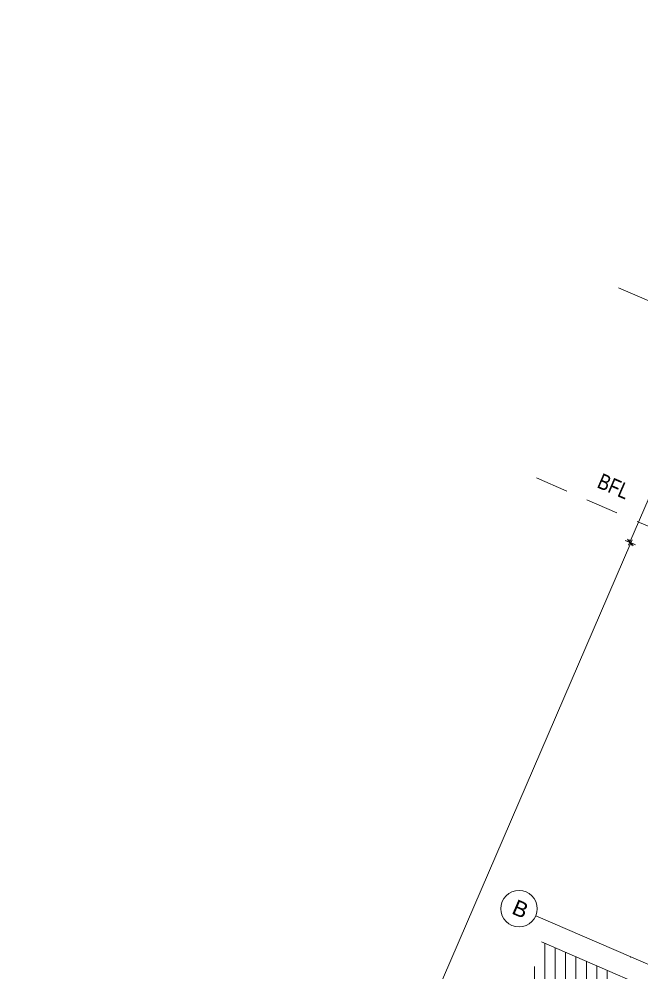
# Model space of a CAD drawing. Header units: millimetres. Extents: x 11801750 to 12566104, y 354831409 to 356234587.
# Drawn here: x 12536522 to 12542535, y 356224507 to 356233711 of the extents above; entities that cross this region are included whole.
import ezdxf
from ezdxf.enums import TextEntityAlignment as Align

# ---------------------------------------------------------------- set-up
doc = ezdxf.new("R2010")
doc.units = ezdxf.units.MM
doc.header["$MEASUREMENT"] = 0
doc.linetypes.add('Dashed Long', pattern=[529.166651, 317.499995, -211.666656])
doc.linetypes.add('Dot & Dashed', pattern=[6702.78, 3527.78, -1763.89, 0, -1411.11])
for name, color, linetype in [('New_035 Decken', 7, 'Continuous'), ('New_110 Bemassungen Ausführung', 7, 'Continuous'), ('New_290 Raster _ Achsen', 7, 'Continuous')]:
    doc.layers.add(name, color=color, linetype=linetype)
for name, color, linetype, lineweight in [('New_035 Decken_Pen_No__1', 7, 'Continuous', 13), ('New_110 Bemassungen Ausführung_Pen_No__1', 7, 'Continuous', 13), ('New_255 Plangrafiken_Pen_No__1', 7, 'Continuous', 13), ('New_255 Plangrafiken_Pen_No__39', 8, 'Continuous', 13), ('New_290 Raster _ Achsen_Pen_No__1', 7, 'Continuous', 13), ('New_290 Raster _ Achsen_Pen_No__108', 7, 'Continuous', 13), ('New_Baulinie_Pen_No__21', 1, 'Continuous', 13)]:
    doc.layers.add(name, color=color, linetype=linetype, lineweight=lineweight)
doc.styles.add('GENERATED_STYLE_1', font='arial.ttf')
doc.styles.add('GENERATED_STYLE_2', font='arial.ttf', dxfattribs={"width": 0.8})
doc.dimstyles.new('GENERATED_STYLE__1', dxfattribs={"dimtxt": 125, "dimasz": 47.5, "dimexe": 0.18, "dimexo": 2, "dimgap": 0, "dimtad": 1, "dimlfac": 0.001, "dimzin": 0, "dimdsep": 46, "dimtxsty": 'GENERATED_STYLE_1', "dimblk": 'ARROWHEAD_2', "dimblk1": 'ARROWHEAD_2', "dimblk2": 'ARROWHEAD_2', "dimcen": 0.09, "dimclrd": 7, "dimclre": 7, "dimclrt": 7, "dimadec": 0, "dimazin": 0, "dimtfac": 1, "dimtdec": 4, "dimtmove": 0, "dimatfit": 3, "dimfxl": 1, "dimtolj": 1, "dimtzin": 0, "dimarcsym": 0})

# ---------------------------------------------------------------- blocks, each defined once
blk = doc.blocks.new('*X23', base_point=(12240439.2, 356160438.4))
at = {"layer": 'New_255 Plangrafiken_Pen_No__39', "color": 8, "linetype": 'Continuous', "lineweight": 13}
for p, q in [((12541598.2, 356224793.2), (12541598.2, 356224683.6)), ((12541598.2, 356224793.2), (12541598.2, 356224683.6)), ((12541698.2, 356224749.8), (12541698.2, 356224683.6)), ((12541698.2, 356224749.8), (12541698.2, 356224683.6)), ((12541598.2, 356224683.6), (12541598.2, 356224433.6)), ((12541598.2, 356224683.6), (12541598.2, 356224433.6)), ((12541698.2, 356224683.6), (12541698.2, 356224433.6)), ((12541698.2, 356224683.6), (12541698.2, 356224433.6)), ((12541798.2, 356224706.4), (12541798.2, 356224683.6)), ((12541798.2, 356224706.4), (12541798.2, 356224683.6)), ((12541798.2, 356224683.6), (12541798.2, 356224433.6)), ((12541798.2, 356224683.6), (12541798.2, 356224433.6)), ((12541898.2, 356224662.9), (12541898.2, 356224433.6)), ((12541898.2, 356224662.9), (12541898.2, 356224433.6)), ((12541998.2, 356224619.5), (12541998.2, 356224433.6)), ((12541998.2, 356224619.5), (12541998.2, 356224433.6)), ((12541498.2, 356224567.5), (12541498.2, 356224433.6)), ((12541498.2, 356224567.5), (12541498.2, 356224433.6)), ((12542098.2, 356224576.1), (12542098.2, 356224433.6)), ((12542098.2, 356224576.1), (12542098.2, 356224433.6)), ((12542198.2, 356224532.7), (12542198.2, 356224433.6)), ((12542198.2, 356224532.7), (12542198.2, 356224433.6))]:
    blk.add_line(p, q, dxfattribs=at)
blk = doc.blocks.new('Fill_3', base_point=(12240439.2, 356160438.4))
at = {"layer": 'New_255 Plangrafiken_Pen_No__39', "color": 8, "linetype": 'Continuous', "lineweight": 13}
blk.add_blockref('*X23', (12240439.2, 356160438.4), dxfattribs=at)
blk = doc.blocks.new('Slab_5', base_point=(12545847.7, 356218065.5))
at = {"layer": 'New_035 Decken_Pen_No__1', "color": 7, "linetype": 'Continuous', "lineweight": 13, "flags": 128}
blk.add_lwpolyline([(12545847.7, 356218065.5), (12541857.8, 356219789.1), (12544927.2, 356227482.7), (12547894, 356226201), (12547854.4, 356226109.2), (12552736.2, 356224000.4), (12551404.9, 356220918.5), (12547851, 356222450.4), (12545939.5, 356218025.8)], close=True, dxfattribs=at)
blk = doc.blocks.new('Standard grid marker[47]', base_point=(12541508.9, 356225057.5))
at = {"layer": 'New_290 Raster _ Achsen_Pen_No__1', "color": 7, "linetype": 'Continuous', "lineweight": 13}
blk.add_circle((12541348.2, 356225126.9), 175, dxfattribs=at)
at = {"layer": 'New_290 Raster _ Achsen_Pen_No__108', "color": 7, "linetype": 'Dot & Dashed', "lineweight": 13}
for q in [(12541508.9, 356225057.5), (12563430.3, 356215587.8)]:
    blk.add_line((12542426.9, 356224660.9), q, dxfattribs=at)
blk.add_point((12542426.9, 356224660.9), dxfattribs=at)
blk.add_point((12542426.9, 356224660.9), dxfattribs=at)
at = {"layer": 'New_290 Raster _ Achsen_Pen_No__108', "color": 7, "lineweight": 13, "style": 'GENERATED_STYLE_1'}
for tag, p in [('AC_MarkerText_1_0', (12541391.5, 356225192.9)), ('AC_MarkerText_1_1', (12564552.3, 356215187.8))]:
    blk.add_attdef(tag, text='', height=150, rotation=336.63646, dxfattribs=at).set_placement(p, align=Align.TOP_CENTER)
blk = doc.blocks.new('*D304', base_point=(12240439.2, 356160438.4))
at = {"layer": 'New_110 Bemassungen Ausführung_Pen_No__1', "color": 7, "linetype": 'Continuous', "lineweight": 13, "transparency": 16777216}
for p, q in [((12546492.7, 356226697.5), (12543297.6, 356219301.1)), ((12543297.6, 356219301.1), (12543099.3, 356218842.1)), ((12543254.5, 356219319.7), (12543340.6, 356219282.6)), ((12543319.1, 356219272.2), (12543276, 356219330.1)), ((12543120.8, 356218813.2), (12543077.8, 356218871.1))]:
    blk.add_line(p, q, dxfattribs=at)
at = {"layer": 'New_110 Bemassungen Ausführung_Pen_No__1', "color": 7, "lineweight": 13, "transparency": 16777216, "insert": (12543137.7, 356218994), "char_height": 125, "attachment_point": 7, "rotation": 66.63646, "style": 'GENERATED_STYLE_1'}
blk.add_mtext('\\A1;{\\pql;\\fArial|b0|i0|c0|p0;\\W1.000000;50}', dxfattribs=at)
blk = doc.blocks.new('ARROWHEAD_2')
at = {"color": 0, "linetype": 'Continuous', "lineweight": 0}
for p, q in [((0, 0), (-1, 0)), ((-0.38, -0.66), (0.38, 0.66))]:
    blk.add_line(p, q, dxfattribs=at)
blk = doc.blocks.new('*D309', base_point=(12240439.2, 356160438.4))
at = {"layer": 'New_110 Bemassungen Ausführung_Pen_No__1', "color": 7, "linetype": 'Continuous', "lineweight": 13, "transparency": 16777216}
for p, q in [((12542472.1, 356228638.5), (12542386, 356228675.7)), ((12542450.6, 356228628.1), (12542407.5, 356228686)), ((12542429, 356228657.1), (12542441.1, 356228685.1)), ((12536564.9, 356215082.1), (12542429, 356228657.1)), ((12536607.9, 356215063.5), (12536521.8, 356215100.7)), ((12536543.3, 356215111.1), (12536586.4, 356215053.1)), ((12536552.7, 356215054), (12536564.9, 356215082.1))]:
    blk.add_line(p, q, dxfattribs=at)
at = {"layer": 'New_110 Bemassungen Ausführung_Pen_No__1', "color": 7, "lineweight": 13, "transparency": 16777216, "insert": (12539404, 356221641.8), "char_height": 125, "attachment_point": 7, "rotation": 66.63646, "style": 'GENERATED_STYLE_1'}
blk.add_mtext('\\A1;{\\pql;\\fArial|b0|i0|c0|p0;\\W1.000000;14,78\\fArial|b0|i0|c0|p0;\\W1.000000;\\A1{\\H.66x;\\S5^  ;}}', dxfattribs=at)
blk = doc.blocks.new('*D310', base_point=(12240439.2, 356160438.4))
at = {"layer": 'New_110 Bemassungen Ausführung_Pen_No__1', "color": 7, "linetype": 'Continuous', "lineweight": 13, "transparency": 16777216}
for p, q in [((12542416.6, 356228662.5), (12544584.9, 356233682)), ((12544628, 356233663.4), (12544541.9, 356233700.5)), ((12544606.5, 356233653), (12544563.4, 356233710.9)), ((12544584.9, 356233682), (12544597, 356233710)), ((12542459.6, 356228643.9), (12542373.6, 356228681)), ((12542395.1, 356228691.4), (12542438.1, 356228633.5)), ((12542404.5, 356228634.4), (12542416.6, 356228662.5))]:
    blk.add_line(p, q, dxfattribs=at)
at = {"layer": 'New_110 Bemassungen Ausführung_Pen_No__1', "color": 7, "lineweight": 13, "transparency": 16777216, "insert": (12543411.6, 356231029), "char_height": 125, "attachment_point": 7, "rotation": 66.63646, "style": 'GENERATED_STYLE_1'}
blk.add_mtext('\\A1;{\\pql;\\fArial|b0|i0|c0|p0;\\W1.000000;5,47}', dxfattribs=at)

msp = doc.modelspace()

# ---------------------------------------------------------------- linework, layer by layer
at = {"layer": 'New_255 Plangrafiken_Pen_No__1', "color": 7, "linetype": 'Continuous', "lineweight": 13}
msp.add_lwpolyline([(12543105.836, 356224138.584), (12541566.563, 356224806.92)], dxfattribs=at)
at = {"layer": 'New_Baulinie_Pen_No__21', "color": 1, "linetype": 'Dashed Long', "lineweight": 13}
for points in [[(12542309.86, 356231118.774), (12559650.986, 356223627.657), (12558704.946, 356230146.433)], [(12541516.719, 356229282.727), (12561182.515, 356220787.43)]]:
    msp.add_lwpolyline(points, dxfattribs=at)

# ---------------------------------------------------------------- block references
at = {"layer": 'New_035 Decken', "color": 7, "linetype": 'Continuous', "lineweight": 13}
msp.add_blockref('Slab_5', (12545847.706, 356218065.48), dxfattribs=at)
at = {"layer": 'New_255 Plangrafiken_Pen_No__39', "color": 8, "linetype": 'Continuous', "lineweight": 13}
msp.add_blockref('Fill_3', (12240439.157, 356160438.356), dxfattribs=at)
at = {"layer": 'New_290 Raster _ Achsen', "color": 7, "linetype": 'Continuous', "lineweight": 13}
ref = msp.add_blockref('Standard grid marker[47]', (12541508.851, 356225057.46), dxfattribs=at)
ref.add_attrib('AC_MarkerText_1', 'B', dxfattribs={"layer": 'New_290 Raster _ Achsen_Pen_No__108', "color": 7, "lineweight": 13, "height": 150, "rotation": 336.6364577, "style": 'GENERATED_STYLE_1'}).set_placement((12541391.538, 356225192.898), align=Align.TOP_CENTER)

# ---------------------------------------------------------------- texts
at = {"layer": 'New_Baulinie_Pen_No__21', "color": 1, "linetype": 'Continuous', "lineweight": 13, "insert": (12542091.866, 356229195.072), "char_height": 150, "attachment_point": 7, "rotation": 336.6364577, "style": 'GENERATED_STYLE_2'}
msp.add_mtext('\\A1;{\\pql;\\fArial|b0|i0|c0|p0;\\W0.800000;B\\fArial|b0|i0|c0|p0;\\W0.800000;F\\fArial|b0|i0|c0|p0;\\W0.800000;L}', dxfattribs=at)

# ---------------------------------------------------------------- dimensions: what is measured, and where the dimension line sits
at = {"layer": 'New_110 Bemassungen Ausführung', "color": 7, "linetype": 'Continuous', "lineweight": 13}
for base, p1, p2, angle, picture, middle in [((12544584.928, 356233681.959), (12544545.911, 356227742.616), (12546730.633, 356232755.05), 66.6364577, '*D310', (12543418.446, 356231202.312)), ((12542429.028, 356228657.074), (12539105.263, 356213984.694), (12544545.911, 356227742.616), 66.6364577, '*D309', (12539468.855, 356222025.202)), ((12543099.286, 356218842.139), (12542541.489, 356219627.756), (12542343.207, 356219168.752), 246.6364577, '*D304', (12543118.017, 356219106.145))]:
    dim = msp.add_linear_dim(base=base, p1=p1, p2=p2, angle=angle, dimstyle='GENERATED_STYLE__1', dxfattribs=at)
    dim.commit()
    dim.dimension.update_dxf_attribs({"geometry": picture, "text_midpoint": middle, "dimtype": 160, "text_rotation": 66.6364577})

doc.saveas('drawing.dxf')
